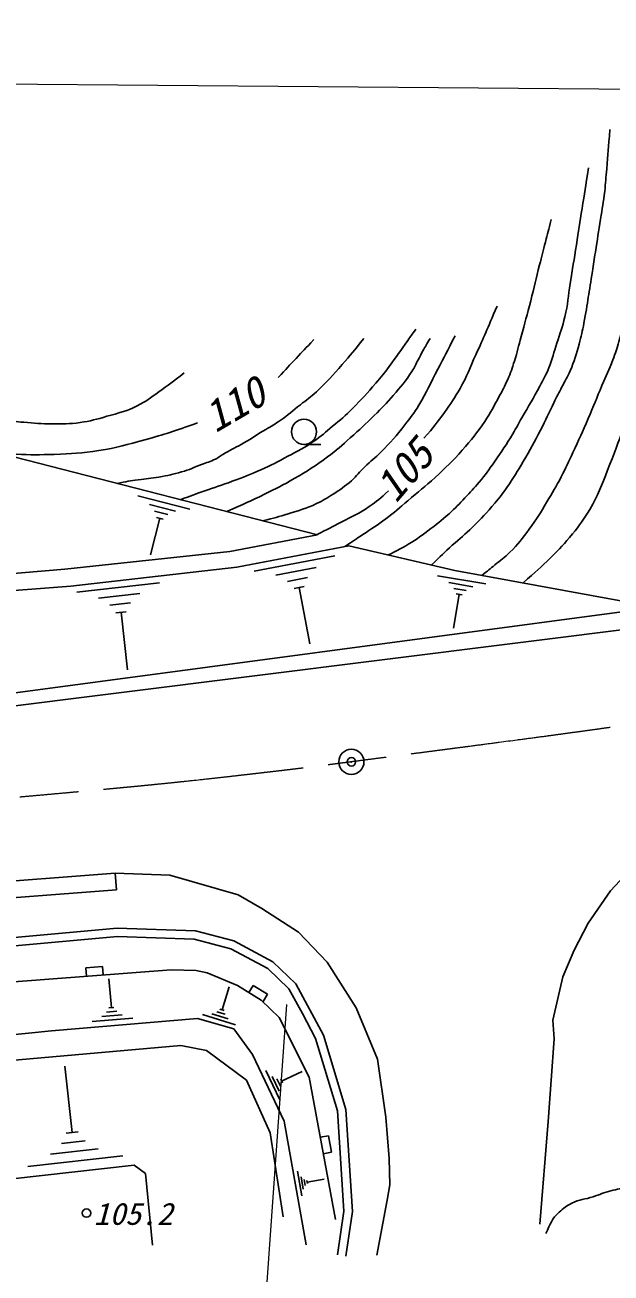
# Model space of a CAD drawing. Units: millimetres, scale not verified. Extents: x 40000 to 680000, y 20000 to 380000.
# Drawn here: x 349300 to 384296, y 243256 to 317814 of the extents above; entities that cross this region are included whole.
import ezdxf
from ezdxf.enums import TextEntityAlignment as Align

# ---------------------------------------------------------------- set-up
doc = ezdxf.new("R2010")
doc.units = ezdxf.units.MM
doc.header["$LTSCALE"] = 1000
doc.header["$PDMODE"] = 32
doc.header["$PDSIZE"] = 500
doc.linetypes.add('CHAIN', pattern=[18.5, 12, -1.5, 3.5, -1.5])
for name, color, linetype, lineweight in [('M-BGD', 7, 'Continuous', 25), ('M-BMK', 2, 'CHAIN', 13), ('M-BMK-SRVR', 3, 'Continuous', 25), ('M-STR-HTXT', 7, 'Continuous', 13)]:
    doc.layers.add(name, color=color, linetype=linetype, lineweight=lineweight)
doc.styles.add('ＭＳ ゴシック', font='')
doc.styles.get('ＭＳ ゴシック').set_extended_font_data('MS Gothic')

msp = doc.modelspace()

# ---------------------------------------------------------------- linework, layer by layer
at = {"layer": 'M-BGD'}
for p, q in [((365961, 292761), (366961, 292761)), ((356036, 289683), (359149, 288882)), ((356734, 289172), (358290, 288771)), ((357043, 288760), (357821, 288560)), ((357352, 288349), (356791, 286170)), ((357157, 288399), (357546, 288299)), ((362990, 285192), (367797, 286106)), ((364283, 284940), (366686, 285397)), ((373929, 284913), (376823, 284423)), ((352406, 283927), (357330, 284487)), ((364975, 284573), (366177, 284802)), ((365367, 284150), (365968, 284264)), ((365668, 284207), (366307, 280842)), ((374604, 284501), (376051, 284256)), ((374917, 284150), (375640, 284028)), ((353693, 283574), (356155, 283855)), ((375229, 283800), (374887, 281774)), ((375049, 283830), (375410, 283769)), ((354364, 283152), (355595, 283292)), ((354728, 282695), (355343, 282765)), ((355036, 282730), (355428, 279283)), ((354768, 266148), (354691, 267145)), ((353931, 261565), (352934, 261488)), ((352934, 261488), (352972, 260990)), ((353969, 261066), (353931, 261565)), ((354461, 259114), (354317, 260822)), ((361066, 258984), (361488, 260362)), ((362934, 260438), (362671, 260013)), ((363784, 259911), (362934, 260438)), ((363520, 259486), (363784, 259911)), ((354787, 258896), (354177, 258844)), ((354614, 259127), (354309, 259101)), ((361437, 258440), (360453, 258741)), ((361252, 258712), (360760, 258863)), ((361189, 258947), (360943, 259022)), ((355743, 258485), (353303, 258279)), ((355113, 258678), (353892, 258574)), ((361869, 258093), (359901, 258695)), ((352121, 251644), (351675, 255618)), ((364509, 253600), (363683, 255357)), ((364478, 254121), (364065, 255000)), ((364623, 254726), (365853, 255304)), ((364551, 254424), (364344, 254863)), ((364675, 254616), (364571, 254836)), ((352476, 251684), (351766, 251604)), ((367424, 251455), (366933, 251365)), ((367606, 250472), (367424, 251455)), ((353668, 250668), (350829, 250350)), ((352894, 251156), (351475, 250997)), ((355150, 250260), (349474, 249623)), ((367114, 250381), (367606, 250472)), ((365837, 247872), (365572, 249343)), ((365918, 248266), (365785, 249002)), ((366032, 248477), (365965, 248844)), ((366162, 248595), (366129, 248779)), ((366146, 248687), (367175, 248872))]:
    msp.add_line(p, q, dxfattribs=at)
for points in [[(566002, 309055), (544558, 304223), (533169, 301563), (525159, 299860), (485862, 291329), (457129, 285260), (436102, 280887), (418134, 276920), (402713, 273960), (391692, 271329), (389537, 270209), (387762, 269226), (385383, 267286), (384258, 266089), (382940, 264159), (382087, 262550), (381414, 260950), (380819, 258372), (380891, 257255), (380540, 252316), (380047, 246170)], [(325100, 283413), (327017, 284787), (327932, 285316), (331340, 286824), (338461, 290380), (342195, 291709), (344831, 291627), (348627, 292015), (366762, 287346)], [(366762, 287346), (361535, 286360), (351677, 285307), (345316, 284776), (325100, 283413)], [(386385, 283126), (374974, 285221), (368641, 286695), (361942, 285421), (352045, 284294), (346567, 283868), (340282, 283499), (322992, 282546), (315624, 275395)], [(389765, 284728), (386514, 281876), (347106, 276932), (329725, 275615), (324092, 275344), (315643, 274895), (288127, 274229), (283504, 274102), (263669, 273526), (252491, 273189), (242349, 274098), (226572, 276240), (225485, 276258), (212566, 278435), (203571, 280077), (184657, 284118)], [(386438, 282955), (347065, 277706), (329701, 276114), (324066, 275843), (315781, 275399), (288114, 274728), (283490, 274601), (263654, 274026), (252505, 273690), (242405, 274595), (226610, 276739), (225531, 276757), (212652, 278927), (203669, 280568), (184762, 284607)], [(354691, 267145), (319387, 264429), (301800, 264055), (284200, 264218), (250277, 265620), (241139, 266701), (226791, 268842), (225601, 268813), (217363, 269992), (211247, 270987), (204442, 272122), (198424, 273454), (190466, 275226), (182905, 276961)], [(354768, 266148), (319436, 263430), (301806, 263055), (284175, 263218), (250197, 264622), (241006, 265710), (226729, 267840), (225542, 267811), (217211, 269003), (204253, 271139), (190246, 274250), (182668, 275989)], [(368464, 244272), (368851, 246927), (368451, 253025), (367118, 257469), (365466, 260531), (364101, 261852), (361770, 263102), (359485, 263695), (354803, 263866), (328482, 261468), (308077, 260550), (292213, 260478), (273550, 261055), (250135, 262114), (242479, 262913), (226396, 265385), (225571, 265319), (216342, 266555), (204433, 268631), (191001, 271540), (182115, 273725)], [(367969, 244344), (368348, 246947), (367955, 252936), (366653, 257276), (365866, 258762), (365063, 260226), (363803, 261444), (361586, 262633), (359412, 263198), (354817, 263365), (328516, 260969), (308089, 260051), (292207, 259978), (273531, 260556), (249762, 261631), (242415, 262417), (226378, 264882), (225557, 264816), (216266, 266061), (204337, 268140), (190889, 271053), (181995, 273239)], [(370316, 244322), (370930, 247610), (371086, 248527), (371053, 250105), (370842, 252577), (370354, 256041), (369072, 259105), (367343, 261822), (365629, 263613), (363453, 265033), (362028, 265847), (357942, 267030), (354691, 267145)], [(367839, 246448), (366269, 254965), (364478, 258530), (363397, 259562), (361998, 260431), (360185, 261190), (359519, 261327), (358024, 261375), (318355, 258351), (311212, 258278), (297872, 258225), (271219, 258582), (264047, 259056), (251806, 259367)], [(366099, 244940), (364771, 252320), (362892, 256314), (361763, 257846), (359609, 258456), (350885, 257719), (334583, 256066), (317917, 254192), (306118, 252961), (291478, 252761), (279419, 252413), (268503, 252505), (260664, 252593), (260023, 252336), (259485, 251856), (258512, 250543)], [(364720, 246614), (363937, 251635), (362536, 254774), (360141, 256541), (358605, 256856), (320487, 253493), (306273, 251934), (291192, 251242), (265992, 251536), (260878, 251213), (259905, 250147), (259477, 249273)], [(356919, 244928), (356501, 249194), (355812, 249694), (320890, 245774), (310340, 244405), (289873, 243162), (267589, 243750), (267085, 243270), (266709, 241761), (266135, 240512)]]:
    msp.add_lwpolyline(points, dxfattribs=at)
for centre, radius in [((365961, 293511), 750), ((352975, 246838), 250)]:
    msp.add_circle(centre, radius, dxfattribs=at)
for points, knots in [([(386418, 314783), (386707, 312311), (386799, 311652), (386948, 309637), (387037, 308425), (387108, 307746), (387135, 306531), (387159, 305486), (387163, 304899), (387120, 303855), (387078, 302822), (387045, 302243), (386931, 301215), (386826, 300268), (386770, 299733), (386563, 298803), (386331, 297766), (386149, 297197), (385835, 296181), (385229, 294220), (384851, 293131), (384092, 291224), (383719, 290285), (383542, 289735), (383026, 288866), (382669, 288264), (382428, 287950), (381990, 287405), (381522, 286823), (381222, 286528), (380696, 285998), (380074, 285372), (379837, 285176), (379023, 284477)], [0, 0, 0, 0, 1, 1, 1, 2, 2, 2, 3, 3, 3, 4, 4, 4, 5, 5, 5, 6, 6, 6, 7, 7, 7, 8, 8, 8, 9, 9, 9, 10, 10, 10, 11, 11, 11, 11]), ([(385487, 312802), (385584, 311705), (385606, 311428), (385690, 310549), (385716, 310276), (385718, 310122), (385758, 309851), (385799, 309570), (385852, 309418), (385882, 309136), (385909, 308878), (385889, 308731), (385892, 308471), (385896, 308031), (385898, 307784), (385892, 307344), (385891, 307238), (385891, 307179), (385882, 307073), (385867, 306901), (385838, 306806), (385816, 306634), (385777, 306326), (385774, 306151), (385748, 305840), (385698, 305250), (385676, 304919), (385622, 304330), (385568, 303744), (385533, 303416), (385461, 302832), (385345, 301894), (385286, 301367), (385116, 300439), (385004, 299832), (384933, 299492), (384767, 298898), (384645, 298465), (384561, 298227), (384403, 297806), (384174, 297199), (384006, 296875), (383754, 296276), (383430, 295504), (383265, 295065), (382933, 294296), (382590, 293501), (382389, 293058), (382024, 292272), (381758, 291700), (381615, 291377), (381322, 290818), (381009, 290220), (380817, 289893), (380465, 289317), (380071, 288670), (379861, 288298), (379408, 287691), (378988, 287128), (378755, 286804), (378256, 286310), (377931, 285988), (377712, 285848), (377358, 285557), (377055, 285309), (376957, 285230), (376576, 284927)], [0, 0, 0, 0, 1, 1, 1, 2, 2, 2, 3, 3, 3, 4, 4, 4, 5, 5, 5, 6, 6, 6, 7, 7, 7, 8, 8, 8, 9, 9, 9, 10, 10, 10, 11, 11, 11, 12, 12, 12, 13, 13, 13, 14, 14, 14, 15, 15, 15, 16, 16, 16, 17, 17, 17, 18, 18, 18, 19, 19, 19, 20, 20, 20, 21, 21, 21, 22, 22, 22, 22]), ([(384229, 311566), (384137, 310429), (384115, 310142), (384037, 309229), (383991, 308698), (383978, 308399), (383917, 307869), (383843, 307223), (383771, 306865), (383673, 306221), (383555, 305448), (383480, 305016), (383359, 304243), (383288, 303792), (383251, 303538), (383180, 303087), (382989, 301882), (382897, 301205), (382676, 300005), (382585, 299512), (382522, 299238), (382396, 298753), (382229, 298114), (382110, 297761), (381856, 297151), (381693, 296762), (381550, 296568), (381358, 296192), (381170, 295825), (381066, 295619), (380883, 295249), (380568, 294611), (380417, 294241), (380088, 293609), (379703, 292870), (379482, 292458), (379057, 291740), (378693, 291125), (378490, 290778), (378083, 290190), (377818, 289807), (377652, 289605), (377355, 289247), (376865, 288660), (376566, 288352), (376024, 287812), (375576, 287364), (375282, 287159), (374816, 286730), (374321, 286276), (374165, 286125), (373565, 285549)], [0, 0, 0, 0, 1, 1, 1, 2, 2, 2, 3, 3, 3, 4, 4, 4, 5, 5, 5, 6, 6, 6, 7, 7, 7, 8, 8, 8, 9, 9, 9, 10, 10, 10, 11, 11, 11, 12, 12, 12, 13, 13, 13, 14, 14, 14, 15, 15, 15, 16, 16, 16, 17, 17, 17, 17]), ([(382949, 309285), (382763, 308096), (382717, 307799), (382568, 306847), (382436, 306000), (382365, 305525), (382231, 304678), (382087, 303779), (381998, 303277), (381854, 302378), (381729, 301597), (381723, 301147), (381541, 300378), (381395, 299756), (381253, 299423), (381060, 298814), (380876, 298232), (380802, 297895), (380578, 297327), (380405, 296888), (380263, 296661), (380045, 296242), (379654, 295488), (379391, 295090), (378973, 294351), (378761, 293978), (378651, 293764), (378431, 293395), (378031, 292725), (377785, 292361), (377339, 291719), (377000, 291232), (376805, 290962), (376425, 290506), (376109, 290126), (375915, 289928), (375575, 289571), (375212, 289189), (375015, 288968), (374624, 288615), (374152, 288190), (373872, 287968), (373361, 287591), (372858, 287220), (372575, 287010), (372034, 286697), (371643, 286472), (371501, 286397), (371011, 286163)], [0, 0, 0, 0, 1, 1, 1, 2, 2, 2, 3, 3, 3, 4, 4, 4, 5, 5, 5, 6, 6, 6, 7, 7, 7, 8, 8, 8, 9, 9, 9, 10, 10, 10, 11, 11, 11, 12, 12, 12, 13, 13, 13, 14, 14, 14, 15, 15, 15, 16, 16, 16, 16]), ([(380716, 306185), (380552, 305534), (380510, 305370), (380377, 304848), (380241, 304314), (380161, 304016), (380027, 303482), (379816, 302641), (379712, 302166), (379497, 301326), (379282, 300492), (379151, 300027), (378926, 299195), (378772, 298626), (378709, 298299), (378528, 297738), (378387, 297301), (378309, 297055), (378127, 296634), (377947, 296215), (377816, 295994), (377599, 295593), (377283, 295011), (377132, 294667), (376756, 294121), (376275, 293422), (375977, 293047), (375412, 292413), (374815, 291743), (374451, 291392), (373791, 290784), (373173, 290216), (372797, 289932), (372154, 289392), (371644, 288964), (371376, 288701), (370841, 288304), (370322, 287919), (370008, 287734), (369473, 287370), (369058, 287089), (368928, 287000), (368410, 286651)], [0, 0, 0, 0, 1, 1, 1, 2, 2, 2, 3, 3, 3, 4, 4, 4, 5, 5, 5, 6, 6, 6, 7, 7, 7, 8, 8, 8, 9, 9, 9, 10, 10, 10, 11, 11, 11, 12, 12, 12, 13, 13, 13, 14, 14, 14, 14]), ([(377488, 301017), (376886, 299602), (376734, 299230), (376218, 298099), (375861, 297317), (375705, 296856), (375284, 296106), (374955, 295519), (374736, 295209), (374346, 294660), (373902, 294035), (373726, 293832), (373126, 293121)], [0, 0, 0, 0, 1, 1, 1, 2, 2, 2, 3, 3, 3, 4, 4, 4, 4]), ([(369526, 299085), (368934, 298328), (368767, 298118), (368247, 297526), (367670, 296868), (367342, 296501), (366703, 295902), (366352, 295574), (366122, 295428), (365747, 295128), (365281, 294756), (365030, 294535), (364544, 294189), (364222, 293960), (364019, 293865), (363681, 293657), (363169, 293341), (362890, 293151), (362370, 292849), (361930, 292594), (361668, 292479), (361229, 292224), (361007, 292095), (360898, 291996), (360669, 291880), (360361, 291724), (360170, 291677), (359848, 291554), (359383, 291377), (359130, 291252), (358652, 291113), (358132, 290962), (357833, 290904), (357299, 290808), (356821, 290721), (356546, 290717), (356064, 290645), (355561, 290571), (355397, 290541), (354778, 290431)], [0, 0, 0, 0, 1, 1, 1, 2, 2, 2, 3, 3, 3, 4, 4, 4, 5, 5, 5, 6, 6, 6, 7, 7, 7, 8, 8, 8, 9, 9, 9, 10, 10, 10, 11, 11, 11, 12, 12, 12, 13, 13, 13, 13]), ([(372635, 299635), (372402, 299309), (372343, 299226), (372156, 298965), (371725, 298360), (371500, 298009), (371056, 297412), (370757, 297010), (370570, 296800), (370245, 296419), (369724, 295809), (369429, 295468), (368861, 294901), (368419, 294459), (368143, 294240), (367665, 293837), (367236, 293476), (367005, 293259), (366543, 292941), (365970, 292547), (365618, 292373), (365005, 292045), (364382, 291711), (364028, 291530), (363383, 291241), (362728, 290947), (362351, 290807), (361679, 290556), (361022, 290310), (360645, 290199), (359984, 289964), (359432, 289767), (359257, 289704), (358571, 289454)], [0, 0, 0, 0, 1, 1, 1, 2, 2, 2, 3, 3, 3, 4, 4, 4, 5, 5, 5, 6, 6, 6, 7, 7, 7, 8, 8, 8, 9, 9, 9, 10, 10, 10, 11, 11, 11, 11]), ([(373494, 299078), (373280, 298727), (373221, 298634), (373058, 298341), (372944, 298135), (372884, 298017), (372774, 297808), (372630, 297537), (372576, 297370), (372409, 297113), (372023, 296520), (371751, 296226), (371296, 295684), (370882, 295191), (370615, 294945), (370158, 294491), (369615, 293951), (369297, 293662), (368725, 293151), (368206, 292688), (367918, 292422), (367361, 292005), (366623, 291452), (366175, 291189), (365383, 290718), (364706, 290314), (364302, 290132), (363597, 289780), (362730, 289348), (362434, 289222), (361346, 288740)], [0, 0, 0, 0, 1, 1, 1, 2, 2, 2, 3, 3, 3, 4, 4, 4, 5, 5, 5, 6, 6, 6, 7, 7, 7, 8, 8, 8, 9, 9, 9, 10, 10, 10, 10]), ([(374992, 299250), (374483, 298272), (374356, 298027), (373947, 297243), (373510, 296406), (373312, 295910), (372826, 295101), (372534, 294616), (372330, 294370), (371985, 293921), (371470, 293251), (371148, 292899), (370557, 292294), (370200, 291929), (369955, 291772), (369588, 291418), (369265, 291106), (369128, 290886), (368793, 290587), (368397, 290233), (368139, 290076), (367696, 289783), (367326, 289537), (367110, 289409), (366708, 289220), (366074, 288921), (365689, 288821), (365021, 288611), (364428, 288426), (364222, 288372), (363488, 288189)], [0, 0, 0, 0, 1, 1, 1, 2, 2, 2, 3, 3, 3, 4, 4, 4, 5, 5, 5, 6, 6, 6, 7, 7, 7, 8, 8, 8, 9, 9, 9, 10, 10, 10, 10]), ([(366547, 299016), (366032, 298471), (365903, 298334), (365491, 297896), (365071, 297448), (364939, 297308), (364416, 296749)], [0, 0, 0, 0, 1, 1, 1, 2, 2, 2, 2]), ([(359610, 294046), (358123, 293526), (357704, 293373), (356456, 293034), (355394, 292746), (354801, 292557), (353713, 292392), (352679, 292235), (352090, 292194), (351045, 292163), (350156, 292136), (349655, 292124), (348767, 292178), (348359, 292203), (348132, 292243), (347730, 292314), (346887, 292463), (346426, 292607), (345596, 292816), (344530, 293083), (343923, 293203), (342877, 293539), (342328, 293716), (342014, 293809), (341498, 294066), (341062, 294282), (340816, 294408), (340419, 294689), (340069, 294938), (339913, 295128), (339602, 295422), (339040, 295954), (338872, 296166), (338251, 296871)], [0, 0, 0, 0, 1, 1, 1, 2, 2, 2, 3, 3, 3, 4, 4, 4, 5, 5, 5, 6, 6, 6, 7, 7, 7, 8, 8, 8, 9, 9, 9, 10, 10, 10, 11, 11, 11, 11]), ([(358809, 297029), (358093, 296470), (357898, 296311), (357286, 295890), (356792, 295550), (356534, 295324), (355999, 295054), (355332, 294718), (354907, 294644), (354191, 294435), (353574, 294256), (353225, 294152), (352589, 294062), (351941, 293970), (351570, 293986), (350915, 293986), (350254, 293985), (349884, 294022), (349225, 294077), (348765, 294115), (348508, 294146), (348051, 294209), (347590, 294272), (347330, 294299), (346877, 294398), (346186, 294548), (345802, 294651), (345128, 294865), (344242, 295147), (343939, 295295), (342917, 295749)], [0, 0, 0, 0, 1, 1, 1, 2, 2, 2, 3, 3, 3, 4, 4, 4, 5, 5, 5, 6, 6, 6, 7, 7, 7, 8, 8, 8, 9, 9, 9, 10, 10, 10, 10]), ([(371004, 289978), (370503, 289519), (370333, 289379), (369863, 289048), (369248, 288615), (368843, 288470), (368179, 288117), (367608, 287814), (367421, 287719), (366707, 287360)], [0, 0, 0, 0, 1, 1, 1, 2, 2, 2, 3, 3, 3, 3]), ([(387204, 245339), (387263, 245685), (387275, 245798), (387288, 246095), (387306, 246508), (387354, 246761), (387216, 247151), (387118, 247431), (387037, 247596), (386820, 247799), (386586, 248019), (386417, 248117), (386112, 248219), (385811, 248319), (385626, 248340), (385309, 248339), (384905, 248337), (384681, 248264), (384289, 248171), (383861, 248069), (383640, 247946), (383221, 247811), (382731, 247653), (382417, 247666), (381961, 247427), (381636, 247256), (381462, 247136), (381193, 246887), (380763, 246490), (380673, 246206), (380401, 245615)], [0, 0, 0, 0, 1, 1, 1, 2, 2, 2, 3, 3, 3, 4, 4, 4, 5, 5, 5, 6, 6, 6, 7, 7, 7, 8, 8, 8, 9, 9, 9, 10, 10, 10, 10])]:
    msp.add_open_spline(points, degree=3, knots=knots, dxfattribs=at)
at = {"layer": 'M-BMK'}
msp.add_open_spline([(565334, 313074), (563109, 312244), (562469, 312031), (560603, 311454), (557850, 310602), (556264, 310267), (553447, 309660), (549816, 308879), (547759, 308554), (544113, 307843), (537812, 306614), (534251, 306078), (527983, 304689), (519769, 302868), (515232, 301573), (507068, 299540), (503266, 298594), (501155, 297990), (497340, 297097), (493154, 296117), (490779, 295701), (486564, 294859), (482748, 294096), (480596, 293743), (476780, 292987), (472767, 292192), (470529, 291700), (466526, 290856), (456346, 288711), (450665, 287404), (440475, 285308), (434235, 284024), (430724, 283381), (424457, 282233), (415768, 280640), (410880, 279863), (402157, 278468), (396447, 277555), (393235, 277131), (387512, 276310), (380209, 275263), (376107, 274754), (368792, 273794), (367114, 273574), (366174, 273450), (364493, 273253), (360611, 272799), (358435, 272555), (354544, 272191), (345262, 271324), (340054, 270933), (330756, 270268), (326053, 269932), (323412, 269819), (318701, 269625), (311670, 269335), (307726, 269267), (300689, 269199), (293932, 269133), (290147, 269306), (283390, 269297), (277830, 269290), (274715, 269245), (269155, 269170), (264198, 269102), (261423, 268862), (256465, 268893), (254598, 268904), (253551, 268960), (251689, 269094), (248199, 269345), (246253, 269612), (242785, 270078), (238113, 270707), (235525, 271258), (230874, 272026), (229610, 272235), (228910, 272411), (227638, 272565), (226990, 272644), (226620, 272619), (225972, 272695), (222856, 273062), (221127, 273399), (218031, 273908), (208413, 275490), (203024, 276378), (193449, 278204), (189637, 278930), (187522, 279447), (183752, 280368), (178429, 281669), (175468, 282488), (170213, 284039), (162854, 286212), (158748, 287490), (151449, 289857), (139447, 293751), (132713, 295917), (120862, 300249), (113438, 302962), (109358, 304689), (102012, 307608), (98090, 309166), (95909, 310078), (91992, 311649), (87391, 313494), (84799, 314490), (80210, 316363), (78827, 316927), (78390, 317103), (76671, 317814)], degree=3, knots=[0, 0, 0, 0, 1, 1, 1, 2, 2, 2, 3, 3, 3, 4, 4, 4, 5, 5, 5, 6, 6, 6, 7, 7, 7, 8, 8, 8, 9, 9, 9, 10, 10, 10, 11, 11, 11, 12, 12, 12, 13, 13, 13, 14, 14, 14, 15, 15, 15, 16, 16, 16, 17, 17, 17, 18, 18, 18, 19, 19, 19, 20, 20, 20, 21, 21, 21, 22, 22, 22, 23, 23, 23, 24, 24, 24, 25, 25, 25, 26, 26, 26, 27, 27, 27, 28, 28, 28, 29, 29, 29, 30, 30, 30, 31, 31, 31, 32, 32, 32, 33, 33, 33, 34, 34, 34, 35, 35, 35, 36, 36, 36, 37, 37, 37, 37], dxfattribs=at)
at = {"layer": 'M-BMK-SRVR'}
msp.add_circle((368792, 273794), 750, dxfattribs=at)
msp.add_point((368792, 273794), dxfattribs=at)
at = {"layer": 'M-STR-HTXT'}
for p, q in [((386691, 313953), (185028, 315603)), ((364917, 259301), (362662, 227418))]:
    msp.add_line(p, q, dxfattribs=at)

# ---------------------------------------------------------------- texts
at = {"layer": 'M-BGD', "style": 'ＭＳ ゴシック', "oblique": 15}
for s, rotation, p in [('110', 30.332, (361809, 295143)), ('105', 49.635, (371953, 291198))]:
    msp.add_text(s, height=1833, rotation=rotation, dxfattribs=at).set_placement(p, align=Align.MIDDLE_CENTER)
at = {"layer": 'M-BGD', "style": 'ＭＳ ゴシック', "oblique": 15, "width": 1.05}
msp.add_text('105.2', height=1320, dxfattribs=at).set_placement((355763, 246794), align=Align.MIDDLE_CENTER)

doc.saveas('drawing.dxf')
